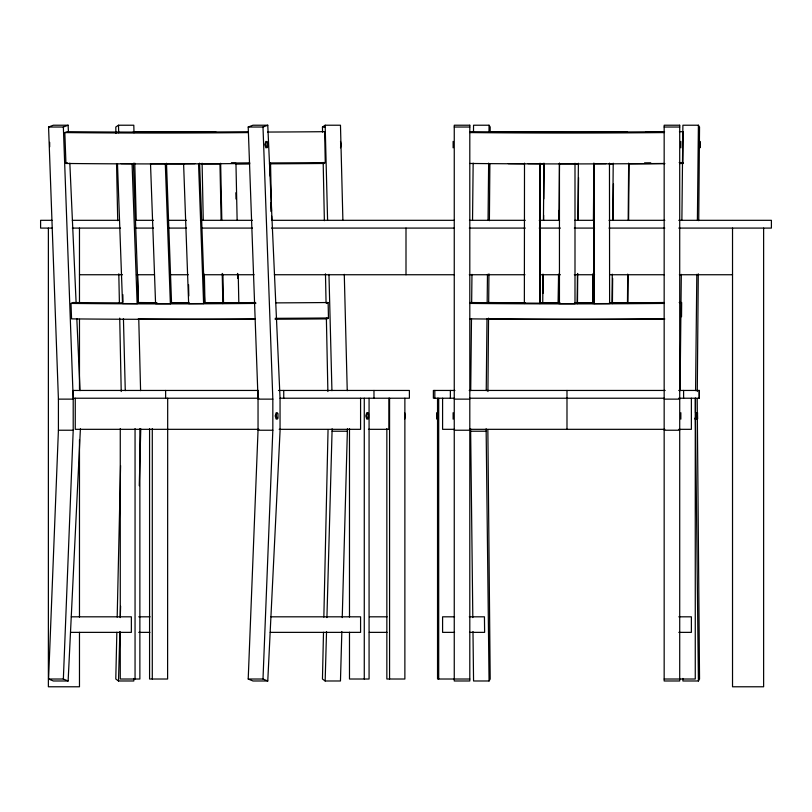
<?xml version="1.0" encoding="UTF-8"?>
<svg xmlns="http://www.w3.org/2000/svg" width="812" height="812" viewBox="0 0 812 812"><rect width="100%" height="100%" fill="white"/><g stroke="black" fill="none" stroke-linecap="round" stroke-linejoin="round"><path stroke-width="1.22" d="M487.921 391.536L488.55 318.131M488.682 302.947L488.936 273.837M489.392 220.681L489.88 163.73M490.143 132.082L490.194 127.027L489.057 125.221L473.548 125.221L473.487 131.534M542.984 274.111L542.741 303.109L558.27 303.18L558.524 274.172M543.451 219.89L543.938 163.151M542.964 293.477L543.126 274.557M543.593 220.346L543.634 215.302M543.776 198.91L544.081 163.608M558.991 219.961L559.478 163.222M558.412 303.627L558.666 274.629M559.133 220.407L559.214 210.318M577.433 274.233L577.19 303.231L592.699 303.231L592.943 274.233M577.9 220.011L578.388 163.273M577.474 303.678L577.728 273.421M578.185 220.468L578.55 177.595M593.41 220.011L593.897 163.273M592.983 303.678L593.237 273.421M612.258 274.172L612.015 303.18L627.463 303.109L627.717 274.111M612.725 219.961L613.212 163.222M612.431 303.627L612.654 278.414M613.151 220.407L613.466 183.847M628.183 219.89L628.661 163.151M627.889 303.566L628.143 274.557M628.6 220.346L629.087 163.608M681.532 316.781L681.654 302.521A1216.701 141.034 0.5 0 1 679.187 302.541M679.715 163.506A1216.701 141.034 0.5 0 0 683.42 163.466L682.851 162.562L683.115 131.676A1216.701 141.034 0.5 0 1 679.421 131.717M697.275 391.536L698.279 273.837M698.736 220.681L699.376 146.008M699.406 142.212L699.538 127.027L698.401 125.221L682.902 125.221L681.887 220.011M470.727 390.643L471.488 318.598M471.65 303.424L471.965 274.354M472.543 220.011L473.152 163.131M486.236 390.643L486.997 318.598M487.159 303.424L487.474 274.354M488.053 220.011L488.651 163.131M488.997 131.534L489.057 125.221M680.07 390.643L681.309 274.354M695.579 390.643L696.818 274.354M697.396 220.011L698.401 125.221M116.847 632.284L115.791 679.015L118.501 680.984L133.807 680.984L133.879 678.446M117.182 617.13L120.582 465.591M323.501 632.284L322.455 679.015L325.155 680.984L340.461 680.984L341.842 631.533M323.846 617.13L328.038 430.228M118.501 680.984L119.882 631.533M120.267 617.587L120.592 606.178M139.258 485.738L140.78 428.777M325.155 680.984L326.536 631.533M326.921 617.587L332.128 428.777M342.238 617.587L347.434 428.777M80.408 428.777L68.127 680.984L53.338 680.984L48.568 679.015L58.413 430.228L58.413 399.128L48.568 127.027L53.348 125.221L68.127 125.221L68.411 131.534M68.127 680.984L63.356 679.015L73.202 430.228L73.202 399.128L63.356 127.027L68.127 125.221M248.208 679.015L258.043 430.228L258.043 399.128L248.208 127.027L252.979 125.221L267.767 125.221L280.049 398.225L280.049 431.223L267.767 680.984L252.979 680.984L248.208 679.015L262.997 679.015L267.767 680.984M262.997 679.015L272.832 430.228L272.832 399.128L262.997 127.027L267.767 125.221M49.674 142.344L49.674 146.891M438.084 412.709L438.084 419.134M699.02 146.891L698.858 147.835L698.858 141.4L699.02 142.344M695.245 418.2L695.082 419.134L694.91 418.2M696.239 413.653L696.402 412.709L696.391 419.134L696.574 418.2M540.041 163.222L540.041 303.18L524.501 303.109M340.502 147.835L341.07 144.617L340.502 141.4M404.68 419.134L405.239 415.927L404.68 412.709M472.98 631.533L473.558 680.984L489.057 680.984L490.194 679.015L487.86 430.228M682.872 678.446L682.902 680.984L698.411 680.984L699.538 679.015L697.203 399.128M265.879 141.4L264.885 144.617L265.879 147.835M276.202 412.709L275.217 415.927L276.202 419.134L276.912 418.2M367.471 418.2L366.77 419.134L365.776 415.927L366.77 412.709L367.471 413.653M134 132.803L133.807 125.221L118.501 125.221L115.791 127.027L115.923 133.351M322.557 132.082L322.455 127.027L325.165 125.221L340.472 125.221L342.887 220.011M267.686 132.051A1216.701 139.228 -1.2 0 0 324.638 131.676L325.267 162.562L323.917 163.466A1216.701 139.228 -1.2 0 1 269.432 163.831M326.789 303.424L328.139 302.521L328.464 317.969L327.104 318.872A1216.701 139.228 -1.2 0 1 275.095 319.228M194.799 163.618L183.593 163.669L188.648 303.627L203.599 303.566L204.654 303.109L199.6 163.151M249.528 163.476A1216.701 134.498 -2.1 0 1 65.945 163.466L64.818 132.579L67.213 131.676A1216.701 134.498 -2.1 0 0 248.279 131.717M65.945 163.466L67.528 162.867M255.151 318.883A1216.701 134.498 -2.1 0 1 71.557 318.872L70.999 303.424L73.384 302.521A1216.701 134.498 -2.1 0 0 122.47 302.876M170.368 303.678L165.303 163.73L150.514 163.73L155.579 303.678L170.368 303.678L171.555 303.231L166.501 163.273M117.476 163.608L122.531 303.566L137.137 303.627L138.466 303.18L133.401 163.222M606.016 163.618L594.069 163.669L594.069 303.627L609.609 303.566L609.467 163.151M48.568 127.027L63.356 127.027M248.208 127.027L262.997 127.027M322.455 127.027L324.81 127.027M454.253 127.027L469.803 127.027M664.165 127.027L679.715 127.027M231.247 163.273L235.957 163.273L237.124 220.011M559.448 163.73L574.997 163.73M52.019 220.316L40.6 220.316L40.6 228.091L52.11 228.091M72.319 220.316L119.262 220.316M135.756 220.316L153.519 220.316M168.744 220.316L186.506 220.316M200.462 220.316L252.481 220.316M271.512 220.316L454.212 220.316M469.437 220.316L525.262 220.316M539.219 220.316L559.519 220.316M574.744 220.316L593.775 220.316M609 220.316L664.825 220.316M678.781 220.316L771.4 220.316L771.4 228.091L678.781 228.091M72.319 228.091L120.531 228.091M135.157 228.091L153.519 228.091M168.064 228.091L186.506 228.091M201.731 228.091L252.481 228.091M271.512 228.091L454.212 228.091M469.285 228.091L525.262 228.091M539.219 228.091L560.402 228.091M574.328 228.091L594.577 228.091M609 228.091L664.825 228.091M79.474 274.74L122.5 274.74M136.426 274.74L154.148 274.74M170.601 274.74L188.313 274.74M203.497 274.74L254.126 274.74M274.375 274.74L454.091 274.74M469.285 274.74L524.968 274.74M540.153 274.74L560.402 274.74M574.328 274.74L594.577 274.74M609.761 274.74L664.186 274.74M679.37 274.74L732.525 274.74M258.338 390.45L73.202 390.45L73.202 398.225L258.845 398.225M278.445 390.45L409.39 390.45L409.39 398.225L280.049 398.225M454.923 390.45L433.375 390.45L433.375 398.225L454.558 398.225M469.194 390.45L665.17 390.45M678.741 390.45L699.376 390.45L699.376 398.225L678.741 398.225M469.803 398.225L664.165 398.225M58.413 399.128L73.202 399.128M258.043 399.128L272.832 399.128M454.253 399.128L469.803 399.128M664.165 399.128L679.715 399.128M258.987 429.325L75.262 429.325L75.262 398.225M279.166 429.325L360.579 429.325L360.579 398.225M368.475 429.325L388.887 429.325L388.887 398.225M454.558 429.325L442.591 429.325L442.591 398.225M469.458 429.325L664.855 429.325M678.822 429.325L691.377 429.325L691.377 398.225M58.413 430.228L73.202 430.228M258.043 430.228L272.832 430.228M454.253 430.228L469.803 430.228M664.165 430.228L679.715 430.228M332.128 431.223L347.434 431.223M470.645 428.777L470.645 431.223L486.155 431.223L489.057 680.984M71.334 616.816L131.361 616.816L131.361 632.365L70.614 632.365M138.761 616.816L150.068 616.816M271.005 616.816L360.579 616.816L360.579 632.365L270.223 632.365M369.46 616.816L387.091 616.816M454.558 616.816L442.591 616.816L442.591 632.365L454.558 632.365M469.265 616.816L484.439 616.816L484.622 632.365L469.509 632.365M678.822 616.816L691.377 616.816L691.377 632.365L678.822 632.365M138.761 632.365L149.905 632.365M369.308 632.365L387.009 632.365M48.568 679.015L63.356 679.015M469.803 679.015L437.536 679.015L437.536 398.225M664.165 679.015L695.265 679.015L695.265 398.225M527.952 163.618L539.899 163.669L539.899 303.627M121.12 163.618L132.072 163.669L137.137 303.627M488.377 303.424L487.809 302.521A1216.701 141.034 0.5 0 0 525.222 302.805M594.069 303.627L593.927 163.222M696.239 418.2L696.402 419.134M69.832 163.131L76.145 303.424M76.825 318.598L80.063 390.643M198.544 163.608L203.599 303.566M344.278 274.354L347.242 390.643M325.165 125.221L327.581 220.011M328.962 274.354L331.935 390.643M134.782 163.131L136.233 220.011M137.614 274.354L138.355 303.424M138.75 318.598L140.588 390.643M118.501 125.221L118.694 132.803M122.825 294.583L123.018 302.165M123.434 318.598L125.271 390.643M323.176 162.461L324.374 220.681M325.47 273.837L326.059 302.947M326.373 318.131L327.886 391.536M271.523 211.069L270.538 163.151L270 163.608L270.254 176.214M271.624 216.114L271.705 219.89M270.802 202.695L270.985 211.516M238.241 274.233L238.829 303.231L223.523 303.231L222.924 274.233M235.876 192.728L236.008 199.031M237.53 273.421L237.642 278.465M220.651 163.273L221.818 220.011M219.971 163.73L221.138 220.468M222.224 273.421L222.843 303.678M202.097 163.222L203.254 219.961M204.37 274.172L204.969 303.18M188.567 284.647L188.8 295.994M116.552 163.73L117.72 220.681M118.806 273.837L119.405 302.947M119.719 318.131L121.221 391.536M698.411 680.984L695.498 419.002M470.645 431.223L472.817 617.587M763.625 228.091L763.625 686.779L732.525 686.779L732.525 228.091M699.152 390.45L699.152 398.225M695.498 398.225L695.498 412.892M683.602 390.45L683.602 398.225M680.842 141.4L680.842 147.835M680.842 412.709L680.842 419.134M574.997 163.273L574.997 303.678L559.448 303.678L559.448 163.273M566.989 390.45L566.989 429.325M524.501 163.151L524.359 303.566M486.155 428.777L486.155 431.223M453.126 141.4L453.126 147.835M453.126 412.709L453.126 419.134M450.366 390.45L450.366 398.225M438.703 398.225L438.703 679.015M437.577 412.709L437.577 419.134M434.816 390.45L434.816 398.225M406 228.091L406 274.74M404.873 398.225L404.873 679.015L386.847 679.015L386.847 428.574M389.567 398.225L389.567 679.015M373.977 390.45L373.977 398.225M369.074 398.225L369.074 679.015L349.485 679.015L349.485 632.213M364.273 398.225L364.273 679.015M349.485 428.574L349.485 617.039M283.743 390.45L283.743 398.225M258.043 391.557L258.043 398.225M167.688 398.225L167.607 679.015L149.57 679.015L149.57 428.574M165.628 390.45L165.628 398.225M152.291 428.574L152.291 679.015M139.867 428.574L139.867 679.015L120.267 679.015L120.267 632.213M135.056 428.574L135.056 679.015M120.267 428.574L120.267 617.039M79.474 228.091L79.474 302.846M79.474 319.319L79.474 389.009M79.474 439.698L79.474 617.09M79.474 632.294L79.474 686.779L48.375 686.779L48.375 228.091M664.165 163.466A1216.701 141.42 0 0 1 469.803 163.466M664.165 132.579A1216.701 141.42 0 0 1 469.803 132.579M664.165 318.872A1216.701 141.42 0 0 1 469.803 318.872M664.165 302.521A1216.701 141.42 0 0 1 609.386 302.886M594.425 302.937A1216.701 141.42 0 0 1 574.47 302.967M559.498 302.967A1216.701 141.42 0 0 1 539.544 302.937M524.593 302.886A1216.701 141.42 0 0 1 469.803 302.521M664.165 131.676A1216.701 141.42 0 0 1 469.803 131.676M664.165 303.424A1216.701 141.42 0 0 1 469.803 303.424M664.906 163.628A1216.701 141.034 0.5 0 1 629.016 163.831M612.877 163.892A1216.701 141.034 0.5 0 1 609.152 163.892M578.073 163.912A1216.701 141.034 0.5 0 1 574.338 163.912M544.446 163.831A1216.701 141.034 0.5 0 1 539.462 163.811M524.501 163.73A1216.701 141.034 0.5 0 1 508.282 163.628M664.815 319.014A1216.701 141.034 0.5 0 1 488.245 318.872M664.378 302.673A1216.701 141.034 0.5 0 1 609.873 302.947M593.724 302.967A1216.701 141.034 0.5 0 1 575.058 302.967M560.118 302.947A1216.701 141.034 0.5 0 1 540.183 302.876M682.851 162.562A1216.701 141.034 0.5 0 1 679.157 162.603M650.737 162.816A1216.701 141.034 0.5 0 1 644.555 162.857M664.602 131.838A1216.701 141.034 0.5 0 1 646.058 131.96M627.473 132.051A1216.701 141.034 0.5 0 1 489.281 131.676M249.7 163.892A1216.701 139.228 -1.2 0 1 236.17 163.912M220.204 163.922A1216.701 139.228 -1.2 0 1 201.833 163.892M184.294 163.831A1216.701 139.228 -1.2 0 1 166.572 163.74M255.354 319.289A1216.701 139.228 -1.2 0 1 138.263 318.893M328.139 302.521A1216.701 139.228 -1.2 0 1 276.131 302.876M255.161 302.947A1216.701 139.228 -1.2 0 1 203.609 302.937M188.526 302.876A1216.701 139.228 -1.2 0 1 170.794 302.785M156.919 302.693A1216.701 139.228 -1.2 0 1 138.05 302.531M328.464 317.969A1216.701 139.228 -1.2 0 1 275.207 318.324M325.267 162.562A1216.701 139.228 -1.2 0 1 269.554 162.938M249.822 162.999A1216.701 139.228 -1.2 0 1 231.379 163.019M216.022 132.123A1216.701 139.228 -1.2 0 1 133.29 131.676M248.411 132.589A1216.701 134.498 -2.1 0 1 64.818 132.579M255.709 302.541A1216.701 134.498 -2.1 0 1 204.309 302.896M189.379 302.937A1216.701 134.498 -2.1 0 1 170.794 302.967M155.995 302.967A1216.701 134.498 -2.1 0 1 137.583 302.937M255.851 303.424A1216.701 134.498 -2.1 0 1 70.999 303.424M436.795 413.653L436.957 419.134L436.957 412.709L436.795 413.653M699.812 142.344L699.974 147.835L699.974 141.4L699.812 142.344M697.366 413.653L697.528 419.134L697.528 412.709L697.366 413.653M266.245 142.344L265.95 144.617L266.945 147.835L267.645 146.891L267.645 142.344L266.945 141.4L266.245 142.344M276.577 413.653L276.283 415.927L277.278 419.134L277.978 418.2L277.978 413.653L277.278 412.709L276.577 413.653M367.136 413.653L366.841 415.927L367.836 419.134L368.546 418.2L368.546 413.653L367.836 412.709L367.136 413.653M469.803 125.221L454.253 125.221L454.253 680.984L469.803 680.984L469.803 125.221M679.715 125.221L664.165 125.221L664.165 680.984L679.715 680.984L679.715 125.221"/></g></svg>
